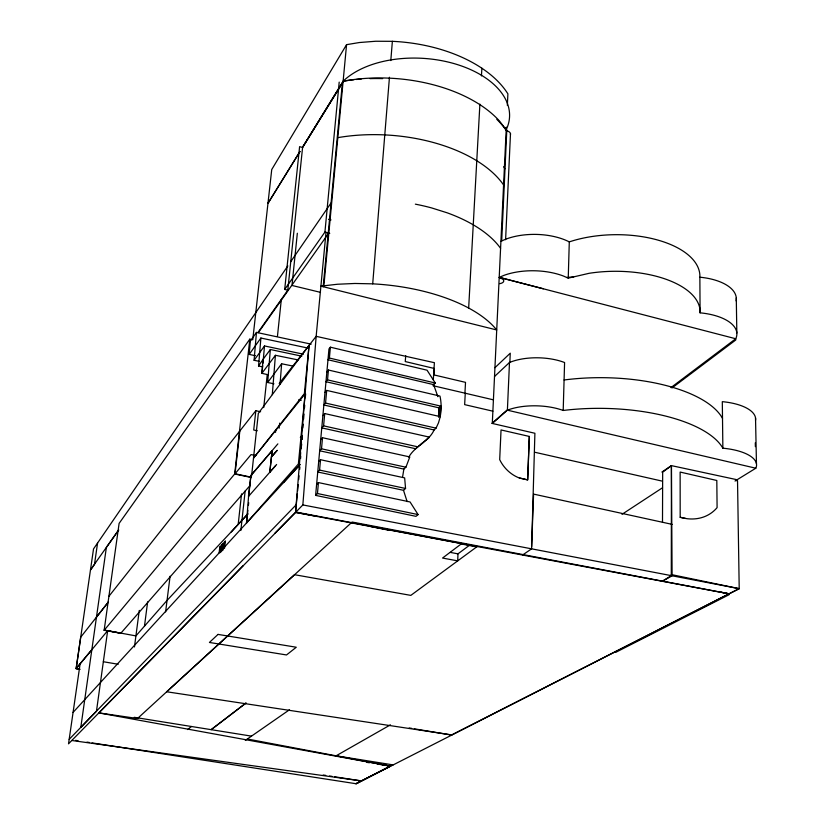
<?xml version="1.0" encoding="UTF-8"?>
<svg xmlns="http://www.w3.org/2000/svg" width="825" height="825" viewBox="0 0 825 825"><rect width="100%" height="100%" fill="white"/><g stroke="black" fill="none" stroke-linecap="round" stroke-linejoin="round"><path stroke-width="1.24" d="M661.887 472.044L671.426 465.63L671.292 575.623L662.289 581.274L672.107 575.798L671.426 465.63L736.044 479.511L736.075 480.511L737.529 480.851L739.21 588.668L356.183 783.75L92.06 742.913M662.496 522.256L662.671 472.22L671.426 465.63M615.966 651.441L615.955 652.224L729.114 594.681L729.104 593.814L739.2 588.668L671.303 574.551M735.023 481.027L755.813 468.218A45.21 17.727 -0.7 0 0 722.865 448.192A123.193 49.294 0.9 0 0 563.197 410.468L564.589 362.536A41.281 18.47 1.5 0 0 509.479 362.505L507.396 410.18L492.298 423.452L534.899 433.269L531.589 548.852L522.555 555.029M671.993 387.967L735.766 339.983L735.745 338.755A48.489 22.481 -1.5 0 0 700.085 312.83A85.233 40.91 -0.3 0 0 589.132 273.302L568.239 278.138L569.291 241.88A84.439 42.158 -0.6 0 1 656.494 239.704A84.439 42.158 -0.6 0 1 699.868 277.2A48.056 23.172 -1.8 0 1 736.127 300.888M529.32 436.435L527.649 479.892L519.307 477.984A31.226 25.946 50.2 0 1 499.692 459.618L501.043 429.949L529.32 436.435L527.68 479.872L519.327 477.964M531.64 546.655L533.589 494.103L672.158 524.37M469.951 544.913L457.978 553.843L457.7 560.876L442.54 558.051L461.196 543.964L476.675 546.903M505.601 239.714L510.489 133.681M492.298 423.452L506.313 127.153M507.344 105.383L507.891 93.854A122.791 72.672 4.5 0 0 392.37 41.322L375.705 41.25L359.401 42.529L346.562 44.663L271.734 169.548L252.749 339.848M501.693 240.9L506.808 129.814M468.662 308.045L479.892 104.136M481.449 75.921L481.872 68.217M438.508 416.006L439.013 407.849L440.808 406.117L327.535 379.892L325.978 381.717L439.013 407.849M325.009 392.37L326.7 390.4L440.168 416.625L440.808 406.117M433.331 379.521L434.393 362.691L316.15 336.332L279.19 383.47M300.568 458.597L300.723 456.277M301.847 439.251L302.094 435.507L301.971 439.271M405.725 355.73L405.25 361.556L434.383 368.497L433.981 374.921L465.517 382.357L464.929 393.154L432.939 385.688M221.43 551.543L222.059 548.553L221.987 550.76M280.046 384.254L281.634 363.763L292.854 366.042M251.584 475.922L258.328 413.377L309.035 345.397L304.373 393.628L253.502 458.102L305.137 393.803L298.372 464.011L246.5 523.029L248.583 496.33M272.302 394.639L275.416 355.297L298.145 359.927M273.921 383.8L267.671 382.511L270.332 349.511L301.806 356.173M274.983 533.094L295.546 512.408L309.035 345.397M302.878 427.969L303.188 424.184M303.59 419.141L304.002 414.088M304.507 407.787L304.703 405.261M305.312 397.691L305.621 393.907M372.704 283.841L354.905 283.47L337.528 284.243L320.915 286.131L496.702 329.959A130.711 60.369 4.5 0 0 372.704 283.841L389.452 77.251M390.802 60.576L392.37 41.322M262.309 366.785L258.565 366.001L260.896 338.023L307.508 347.985M270.332 349.511L263.041 359.391L261.896 373.323L268.104 374.746M303.383 354.193L264.505 345.943L262.979 363.248M300.393 456.266L300.692 452.595M300.991 448.934L301.496 442.829M301.795 439.168L302.094 435.507L300.403 437.436M259.112 361.309L254.09 360.267L256.451 332.403L311.2 344.149M255.472 355.73L249.181 354.41L250.326 341.096L256.451 332.403M316.614 484.481L318.44 482.584L410.066 501.961L418.079 514.583L415.986 516.347L315.614 495.382L328.969 348.923L330.392 347.181L427.051 370.188L435.27 383.006L433.641 384.636L327.979 359.762L329.402 358.04L330.392 347.181M440.323 416.481L438.488 422.854L436.043 428.144L434.105 429.98L323.854 404.993L325.545 403.064L326.7 390.4M327.535 379.892L328.433 370.033L439.993 396.082A55.605 47.262 44 0 1 440.168 416.625M315.614 495.382L317.45 493.525L318.44 482.584M319.574 470.085L320.523 459.721L404.652 477.892L405.56 488.472L403.507 490.308L317.749 472.003L319.574 470.085L405.56 488.472M403.868 469.105L319.688 450.78L321.513 448.81L322.513 437.724L409.808 456.947L405.91 467.218L403.868 469.105L402.61 476.798M323.596 425.855L324.71 413.562L429.412 437.126L415.563 448.718L321.771 427.886L323.596 425.855L417.625 446.789M326.009 232.361L316.15 336.332L302.847 504.952L68.527 743.82L80.108 663.816M346.562 44.663L323.874 285.79L323.173 286.739L342.375 83.067L302.589 147.469L299.609 146.644L284.697 289.431L287.801 290.194L302.61 147.18L343.128 81.221A89.574 53.295 3.7 0 1 455.41 63.989A89.574 53.295 3.7 0 1 506.189 129.721L499.445 120.997A123.894 70.878 4.5 0 0 343.128 81.221A125.988 71.094 5.1 0 1 353.894 79.736M720.359 592.01L729.083 593.814L352.11 522.039L166.702 691.773L451.657 734.92L729.083 593.814L295.546 512.408L297.361 493.474M297.608 490.957L298.207 484.646M298.691 479.593L299.052 475.808M299.661 469.497L299.898 466.971M284.697 289.431L324.926 232.072L339.199 82.108M275.653 465.63L269.816 472.209L271.384 457.009L277.221 450.306L271.487 456.968L272.147 450.584M292.122 284.078L297.34 233.248M279.139 428.196L279.654 423.142M277.437 336.394L281.315 299.547M275.54 432.341L275.787 429.928M263.722 407.581L267.248 374.55M262.711 365.764L261.896 373.323L275.416 355.297M248.717 495.877L250.924 475.478L277.87 443.871M246.5 523.029L247.871 510.304M248.418 505.209L248.696 502.662M269.816 472.209L272.147 450.656L250.924 475.478L248.449 496.33M238.188 524.391L241.539 493.897M240.838 530.527L245.159 490.978M260.607 411.768L255.833 410.706L253.718 430L257.317 430.794M224.524 548.316L225.328 541.169L219.79 547.058L219.12 552.956M250.233 485.306L120.811 633.239L104.156 630.3L234.682 474.004L249.82 339.157L251.769 339.622M255.833 410.706L239.848 430.939L235.042 473.767L251.068 454.575L255.894 455.617M165.608 611.892L170.084 576.232M144.478 626.144L147.634 601.868M134.454 646.944L139.27 610.417M120.811 633.239L107.652 630.692L76.117 668.621L80.685 637.209L108.374 602.002L96.473 617.162M104.156 630.3L119.109 523.401L249.82 339.157M107.663 630.682L96.463 711.243L80.747 727.423M80.798 727.423L106.373 547.418L118.718 529.928L90.472 569.91L93.524 548.924L287.843 265.918M79.973 669.271L76.168 668.621L90.441 570.127L94.483 564.403L97.577 543.005M220.203 552.307L220.956 547.738L222.729 544.335L223.575 546.655A5.878 1.372 -78.5 0 1 223.493 547.986M223.008 550.11L223.523 545.572L225.328 541.169M221.956 548.625L222.729 544.335M434.105 429.98C428.752 441.818 414.882 445.954 408.757 457.163M220.45 552.595L221.317 550.883M222.255 549.244L223.575 546.655M302.641 147.19L343.087 81.665M290.751 261.669L331.073 202.95M257.864 332.609L287.801 290.194M258.328 332.64L328.175 233.908M249.181 354.41L260.896 338.023M254.09 360.267L264.505 345.943M281.634 363.763L267.671 382.511M258.565 366.001L263.041 359.391M108.91 596.3L239.848 430.939M505.766 129.174L506.323 128.494L504.931 128.081M76.117 668.621L91.823 649.729M326.875 371.889L328.433 370.033M300.444 437.384L302.094 435.507M248.562 496.361L276.612 464.475M322.884 415.625L324.71 413.562M231.268 531.981L247.686 513.975M320.688 439.725L322.513 437.724M283.573 482.584L300.145 464.454L73.064 712.408M247.964 513.944L167.042 600.435L135.908 635.9L104.187 630.053M318.687 461.67L320.523 459.721M670.962 387.585L735.745 338.755L499.249 277.344L503.931 275.375A49.108 24.193 1.2 0 1 563.393 276.024L568.239 278.138M69.166 739.365L296.371 504.591M247.376 739.004L390.71 766.167L98.856 712.893L243.262 565.579M494.907 367.723L510.252 353.203L509.871 362.123L494.515 376.509M420.668 444.696L422.74 442.757M427.329 439.075L429.412 437.126M491.989 423.328L507.035 410.097L755.813 468.218M187.626 729.558L191.452 726.495M245.809 703.075L211.169 729.661L246.067 703.055M302.878 504.941L739.21 588.668M245.324 740.417L289.462 709.778M621.988 514.326L662.496 487.771M390.452 724.835L336.095 755.813L393.164 764.909M356.194 783.75L390.359 766.105L377.355 764.043M355.812 783.688L390.359 766.105M506.179 130.453L506.21 130.422A125.988 71.094 5.1 0 0 496.815 119.336M500.961 241.282L505.601 239.24A48.644 24.936 1 0 1 569.291 241.88M566.713 277.478L573.715 276.87M71.785 740.489L361.257 780.914L334.62 776.768M98.856 712.893L137.507 718.513L294.504 574.695L410.829 595.382L477.201 546.521L295.845 512.036M75.539 740.355L78.076 740.747M86.976 742.118L89.513 742.521M323.204 775.005L325.741 775.397M329.546 775.985L332.083 776.377M685.224 518.399L687.297 518.729A49.294 39.157 54 0 0 717.09 507.623L716.812 480.48L680.14 472.065L680.182 517.296L685.224 518.399L680.182 517.296M366.96 762.382L369.425 762.774M134.258 717.317L251.501 736.137M409.221 727.97L411.716 728.382M414.222 728.805L451.749 735.075M76.168 668.621L79.705 669.219M103.342 661.732L118.222 664.259M450.409 552.42L457.978 553.843M295.587 512.366L317.316 516.491M298.691 399.826L301.207 400.321M370.745 526.525L388.431 530.176M317.45 493.525L418.079 514.583M234.713 473.694L251.213 477.17M234.682 474.004L251.388 477.531M321.513 448.81L405.91 467.218M325.545 403.064L436.043 428.144M534.518 452.193L662.434 481.171M492.876 411.18L464.65 404.632L465.269 393.236L493.402 399.836M329.402 358.04L435.27 383.006M291.751 285.398L320.502 292.359M499.197 277.365L543.314 288.781M324.926 232.072L329.752 233.331M328.536 219.275L331.021 219.924M219.79 547.058L221.708 549.048M503.642 166.702L504.962 168.805M433.476 384.244L437.879 396.691M407.127 501.621L403.507 490.308M755.525 417.945L756.463 463.867M755.298 442.829L755.37 446.645M736.282 297.938L736.838 333.063M722.865 448.192L722.308 401.662A44.684 18.614 -1.1 0 1 755.545 420.245M699.868 277.2L700.085 312.83M220.089 552.131A5.878 1.372 -78.5 0 1 221.853 545.418A5.878 1.372 -78.5 0 1 223.523 545.572M507.396 410.18A41.786 17.593 1.7 0 1 563.197 410.468M564.083 379.985A122.286 50.882 0.7 0 1 722.514 418.388M439.323 407.086A55.471 47.19 43.9 0 1 438.58 417.244M415.357 204.157A125.441 63.731 4.6 0 1 431.681 207.941L447.057 212.778A125.441 63.731 4.6 0 1 500.569 248.315M356.338 79.489A125.988 71.094 5.1 0 1 361.257 79.076M369.992 78.633A125.988 71.094 5.1 0 1 382.635 78.622M337.817 137.651A125.864 68.166 4.5 0 1 503.621 185.006M499.94 278.015A6.002 3.011 2 0 1 503.745 280.995A6.002 3.011 2 0 1 499.62 283.666M506.88 130.845A5.765 3.362 1.2 0 1 510.438 134.588M301.517 444.242L301.269 447.996L301.568 444.252M299.97 151.511L267.97 203.352L299.949 151.501M218.027 634.404L209.416 642.458L286.522 654.957L296.288 647.233L218.027 634.404"/></g></svg>
